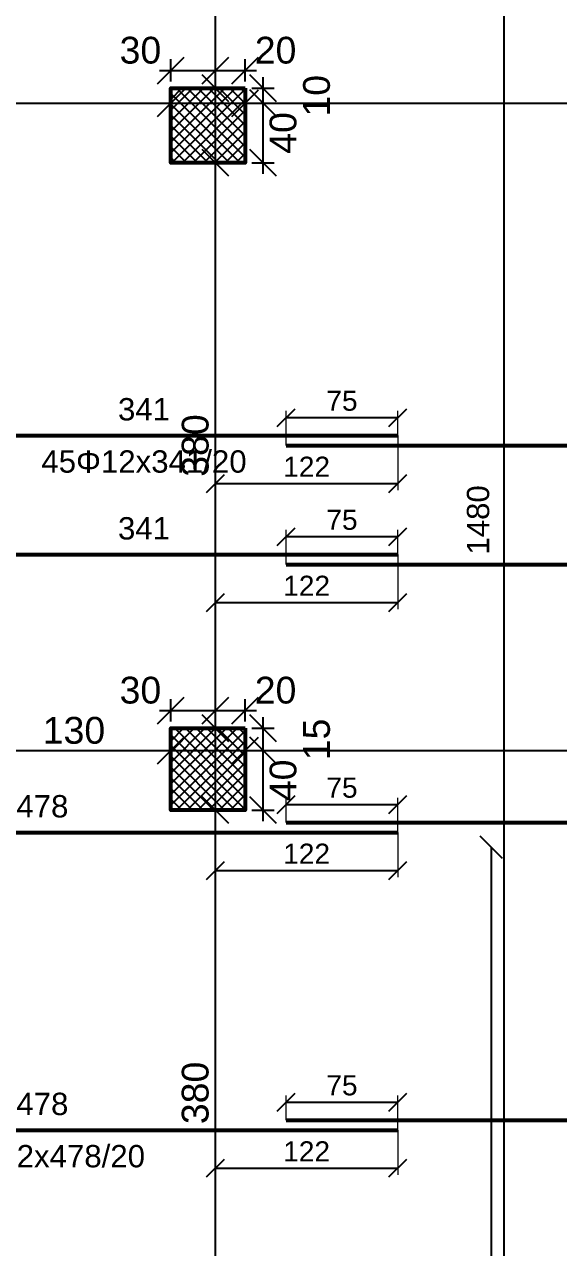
# Model space of a CAD drawing. Header units: millimetres. Extents: x -404 to 6018, y -5139 to 7890.
# Drawn here: x 877 to 1235, y 1626 to 2448 of the extents above; entities that cross this region are included whole.
import ezdxf
from ezdxf.enums import TextEntityAlignment as Align

# ---------------------------------------------------------------- set-up
doc = ezdxf.new("R2010")
doc.units = ezdxf.units.MM
doc.linetypes.add('ZWCAD_ISO04W100', pattern=[30.5, 24, -3, 0.5, -3])
doc.layers.add('AXIS LINES', color=255, linetype='ZWCAD_ISO04W100', lineweight=13)
doc.layers.add('COLUMN', color=140, linetype='Continuous', lineweight=53)
for name, color, linetype in [('FW_COLUMN_HATCH', 8, 'Continuous'), ('FW_DIM', 7, 'Continuous'), ('REB_BOT_MESH_X', 5, 'Continuous'), ('REB_BOT_MESH_X_AXDIM', 5, 'Continuous'), ('REB_BOT_MESH_X_LAP', 5, 'Continuous'), ('REB_BOT_MESH_X_RANGE', 5, 'Continuous'), ('REB_BOT_MESH_X_TEXT', 5, 'Continuous')]:
    doc.layers.add(name, color=color, linetype=linetype)
doc.styles.add('REBAR_TXT', font='arial.ttf')
doc.styles.get("Standard").update_dxf_attribs({"font": 'arial.ttf'})
doc.dimstyles.new('FW_DIM', dxfattribs={"dimtxt": 18, "dimasz": 9, "dimexe": 7.5, "dimexo": 4.5, "dimgap": 4.5, "dimtad": 1, "dimdec": 0, "dimtxsty": 'Standard', "dimtsz": 9, "dimcen": 2.5, "dimdle": 7.5, "dimclrd": 256, "dimclre": 256, "dimclrt": 7, "dimazin": 3, "dimtfac": 1, "dimtmove": 2, "dimatfit": 3})
doc.dimstyles.new('REBAR LAP', dxfattribs={"dimtxt": 13.5, "dimasz": 2.5, "dimexe": 4.5, "dimexo": 0, "dimgap": 4.5, "dimtad": 1, "dimdec": 0, "dimtxsty": 'Standard', "dimtsz": 6, "dimcen": 2.5, "dimclrd": 6, "dimclre": 6, "dimclrt": 7, "dimazin": 3, "dimtfac": 1, "dimtmove": 2, "dimatfit": 3, "dimlwd": 25, "dimlwe": 18})
doc.dimstyles.new('REBAR M-200', dxfattribs={"dimtxt": 15, "dimasz": 15, "dimexe": 25, "dimexo": 12.5, "dimgap": 10, "dimtad": 1, "dimdec": 0, "dimtxsty": 'Standard', "dimblk": 'NONE', "dimcen": 50, "dimse1": 1, "dimse2": 1, "dimclrd": 6, "dimclre": 6, "dimclrt": 7, "dimazin": 3, "dimtfac": 1, "dimtmove": 2, "dimatfit": 3, "dimldrblk": 'NONE', "dimlwd": 53})
doc.dimstyles.new('REBAR RANGE', dxfattribs={"dimtxt": 15, "dimasz": 2.5, "dimexe": 0, "dimexo": 0, "dimgap": 10, "dimtad": 1, "dimdec": 0, "dimtxsty": 'Standard', "dimtsz": 7.5, "dimcen": 2.5, "dimse1": 1, "dimse2": 1, "dimclrd": 6, "dimclre": 6, "dimclrt": 7, "dimazin": 3, "dimtfac": 1, "dimtmove": 2, "dimatfit": 3, "dimlwd": 25})

# ---------------------------------------------------------------- blocks, each defined once
blk = doc.blocks.new('*D268')
at = {"color": 6, "lineweight": 53}
blk.add_line((650, 1705), (1127.5, 1705), dxfattribs=at)
at = {"layer": 'Defpoints'}
for p in [(650, 1705), (650, 1705), (1127.5, 1705)]:
    blk.add_point(p, dxfattribs=at)
at = {"layer": 'REB_BOT_MESH_X', "color": 7, "insert": (888.75, 1722.5), "char_height": 15, "attachment_point": 5}
blk.add_mtext('478', dxfattribs=at)
blk = doc.blocks.new('_NONE')
blk = doc.blocks.new('*D269')
at = {"color": 6, "lineweight": 53}
blk.add_line((1052.5, 1711.75), (1638.5, 1711.75), dxfattribs=at)
at = {"layer": 'Defpoints'}
for p in [(1052.5, 1711.75), (1052.5, 1711.75), (1638.5, 1711.75)]:
    blk.add_point(p, dxfattribs=at)
at = {"layer": 'REB_BOT_MESH_X', "color": 7, "insert": (1345.5, 1729.25), "char_height": 15, "attachment_point": 5}
blk.add_mtext('586', dxfattribs=at)
blk = doc.blocks.new('_Oblique')
at = {"color": 0, "linetype": 'ByBlock', "lineweight": -2}
blk.add_line((-0.5, -0.5), (0.5, 0.5), dxfattribs=at)
blk = doc.blocks.new('*D271')
at = {"color": 6, "lineweight": 18}
for p, q in [((1052.5, 1711.75), (1052.5, 1728.25)), ((1127.5, 1705), (1127.5, 1728.25))]:
    blk.add_line(p, q, dxfattribs=at)
at = {"color": 6, "lineweight": 25}
blk.add_line((1052.5, 1723.75), (1127.5, 1723.75), dxfattribs=at)
at = {"layer": 'Defpoints'}
for p in [(1052.5, 1723.75), (1052.5, 1711.75), (1127.5, 1705)]:
    blk.add_point(p, dxfattribs=at)
at = {"layer": 'REB_BOT_MESH_X_LAP', "color": 6, "xscale": 12, "yscale": 12}
for p in [(1052.5, 1723.75), (1127.5, 1723.75)]:
    blk.add_blockref('_OBLIQUE', p, dxfattribs=at)
at = {"layer": 'REB_BOT_MESH_X_LAP', "color": 7, "insert": (1090, 1735), "char_height": 13.5, "attachment_point": 5}
blk.add_mtext('75', dxfattribs=at)
blk = doc.blocks.new('*D272')
at = {"color": 6, "lineweight": 18}
for p, q in [((1005, 1705), (1005, 1675)), ((1127.5, 1705), (1127.5, 1675))]:
    blk.add_line(p, q, dxfattribs=at)
at = {"color": 6, "lineweight": 25}
blk.add_line((1005, 1679.5), (1127.5, 1679.5), dxfattribs=at)
at = {"layer": 'Defpoints'}
for p in [(1005, 1705), (1127.5, 1705), (1005, 1679.5)]:
    blk.add_point(p, dxfattribs=at)
at = {"layer": 'REB_BOT_MESH_X_AXDIM', "color": 6, "xscale": 12, "yscale": 12}
for p in [(1005, 1679.5), (1127.5, 1679.5)]:
    blk.add_blockref('_OBLIQUE', p, dxfattribs=at)
at = {"layer": 'REB_BOT_MESH_X_AXDIM', "color": 7, "insert": (1066.25, 1690.75), "char_height": 13.5, "attachment_point": 5}
blk.add_mtext('122', dxfattribs=at)
blk = doc.blocks.new('*D293')
at = {"color": 6, "lineweight": 53}
blk.add_line((786.5, 2171.75), (1127.5, 2171.75), dxfattribs=at)
at = {"layer": 'Defpoints'}
for p in [(786.5, 2171.75), (786.5, 2171.75), (1127.5, 2171.75)]:
    blk.add_point(p, dxfattribs=at)
at = {"layer": 'REB_BOT_MESH_X', "color": 7, "insert": (957, 2189.25), "char_height": 15, "attachment_point": 5}
blk.add_mtext('341', dxfattribs=at)
blk = doc.blocks.new('*D294')
at = {"color": 6, "lineweight": 53}
blk.add_line((1052.5, 2165), (1638.5, 2165), dxfattribs=at)
at = {"layer": 'Defpoints'}
for p in [(1052.5, 2165), (1052.5, 2165), (1638.5, 2165)]:
    blk.add_point(p, dxfattribs=at)
at = {"layer": 'REB_BOT_MESH_X', "color": 7, "insert": (1345.5, 2182.5), "char_height": 15, "attachment_point": 5}
blk.add_mtext('586', dxfattribs=at)
blk = doc.blocks.new('*D298')
at = {"color": 6, "lineweight": 18}
for p, q in [((1052.5, 2165), (1052.5, 2188.25)), ((1127.5, 2171.75), (1127.5, 2188.25))]:
    blk.add_line(p, q, dxfattribs=at)
at = {"color": 6, "lineweight": 25}
blk.add_line((1052.5, 2183.75), (1127.5, 2183.75), dxfattribs=at)
at = {"layer": 'Defpoints'}
for p in [(1052.5, 2183.75), (1127.5, 2171.75), (1052.5, 2165)]:
    blk.add_point(p, dxfattribs=at)
at = {"layer": 'REB_BOT_MESH_X_LAP', "color": 6, "xscale": 12, "yscale": 12}
for p in [(1052.5, 2183.75), (1127.5, 2183.75)]:
    blk.add_blockref('_OBLIQUE', p, dxfattribs=at)
at = {"layer": 'REB_BOT_MESH_X_LAP', "color": 7, "insert": (1090, 2195), "char_height": 13.5, "attachment_point": 5}
blk.add_mtext('75', dxfattribs=at)
blk = doc.blocks.new('*D299')
at = {"color": 6, "lineweight": 18}
for p, q in [((1005, 2171.75), (1005, 2135)), ((1127.5, 2171.75), (1127.5, 2135))]:
    blk.add_line(p, q, dxfattribs=at)
at = {"color": 6, "lineweight": 25}
blk.add_line((1005, 2139.5), (1127.5, 2139.5), dxfattribs=at)
at = {"layer": 'Defpoints'}
for p in [(1005, 2171.75), (1127.5, 2171.75), (1005, 2139.5)]:
    blk.add_point(p, dxfattribs=at)
at = {"layer": 'REB_BOT_MESH_X_AXDIM', "color": 6, "xscale": 12, "yscale": 12}
for p in [(1005, 2139.5), (1127.5, 2139.5)]:
    blk.add_blockref('_OBLIQUE', p, dxfattribs=at)
at = {"layer": 'REB_BOT_MESH_X_AXDIM', "color": 7, "insert": (1066.25, 2150.75), "char_height": 13.5, "attachment_point": 5}
blk.add_mtext('122', dxfattribs=at)
blk = doc.blocks.new('*D337')
at = {"color": 6, "lineweight": 53}
blk.add_line((786.5, 2091.75), (1127.5, 2091.75), dxfattribs=at)
at = {"layer": 'Defpoints'}
for p in [(786.5, 2091.75), (786.5, 2091.75), (1127.5, 2091.75)]:
    blk.add_point(p, dxfattribs=at)
at = {"layer": 'REB_BOT_MESH_X', "color": 7, "insert": (957, 2109.25), "char_height": 15, "attachment_point": 5}
blk.add_mtext('341', dxfattribs=at)
blk = doc.blocks.new('*D338')
at = {"color": 6, "lineweight": 53}
blk.add_line((1052.5, 2085), (1638.5, 2085), dxfattribs=at)
at = {"layer": 'Defpoints'}
for p in [(1052.5, 2085), (1052.5, 2085), (1638.5, 2085)]:
    blk.add_point(p, dxfattribs=at)
at = {"layer": 'REB_BOT_MESH_X', "color": 7, "insert": (1345.5, 2102.5), "char_height": 15, "attachment_point": 5}
blk.add_mtext('586', dxfattribs=at)
blk = doc.blocks.new('*D342')
at = {"color": 6, "lineweight": 18}
for p, q in [((1052.5, 2085), (1052.5, 2108.25)), ((1127.5, 2091.75), (1127.5, 2108.25))]:
    blk.add_line(p, q, dxfattribs=at)
at = {"color": 6, "lineweight": 25}
blk.add_line((1052.5, 2103.75), (1127.5, 2103.75), dxfattribs=at)
at = {"layer": 'Defpoints'}
for p in [(1052.5, 2103.75), (1127.5, 2091.75), (1052.5, 2085)]:
    blk.add_point(p, dxfattribs=at)
at = {"layer": 'REB_BOT_MESH_X_LAP', "color": 6, "xscale": 12, "yscale": 12}
for p in [(1052.5, 2103.75), (1127.5, 2103.75)]:
    blk.add_blockref('_OBLIQUE', p, dxfattribs=at)
at = {"layer": 'REB_BOT_MESH_X_LAP', "color": 7, "insert": (1090, 2115), "char_height": 13.5, "attachment_point": 5}
blk.add_mtext('75', dxfattribs=at)
blk = doc.blocks.new('*D343')
at = {"color": 6, "lineweight": 18}
for p, q in [((1005, 2091.75), (1005, 2055)), ((1127.5, 2091.75), (1127.5, 2055))]:
    blk.add_line(p, q, dxfattribs=at)
at = {"color": 6, "lineweight": 25}
blk.add_line((1005, 2059.5), (1127.5, 2059.5), dxfattribs=at)
at = {"layer": 'Defpoints'}
for p in [(1005, 2091.75), (1127.5, 2091.75), (1005, 2059.5)]:
    blk.add_point(p, dxfattribs=at)
at = {"layer": 'REB_BOT_MESH_X_AXDIM', "color": 6, "xscale": 12, "yscale": 12}
for p in [(1005, 2059.5), (1127.5, 2059.5)]:
    blk.add_blockref('_OBLIQUE', p, dxfattribs=at)
at = {"layer": 'REB_BOT_MESH_X_AXDIM', "color": 7, "insert": (1066.25, 2070.75), "char_height": 13.5, "attachment_point": 5}
blk.add_mtext('122', dxfattribs=at)
blk = doc.blocks.new('*D412')
at = {"color": 6, "lineweight": 53}
blk.add_line((650, 1905), (1127.5, 1905), dxfattribs=at)
at = {"layer": 'Defpoints'}
for p in [(650, 1905), (650, 1905), (1127.5, 1905)]:
    blk.add_point(p, dxfattribs=at)
at = {"layer": 'REB_BOT_MESH_X', "color": 7, "insert": (888.75, 1922.5), "char_height": 15, "attachment_point": 5}
blk.add_mtext('478', dxfattribs=at)
blk = doc.blocks.new('*D413')
at = {"color": 6, "lineweight": 53}
blk.add_line((1052.5, 1911.75), (1638.5, 1911.75), dxfattribs=at)
at = {"layer": 'Defpoints'}
for p in [(1052.5, 1911.75), (1052.5, 1911.75), (1638.5, 1911.75)]:
    blk.add_point(p, dxfattribs=at)
at = {"layer": 'REB_BOT_MESH_X', "color": 7, "insert": (1345.5, 1929.25), "char_height": 15, "attachment_point": 5}
blk.add_mtext('586', dxfattribs=at)
blk = doc.blocks.new('*D415')
at = {"color": 6, "lineweight": 18}
for p, q in [((1052.5, 1911.75), (1052.5, 1928.25)), ((1127.5, 1905), (1127.5, 1928.25))]:
    blk.add_line(p, q, dxfattribs=at)
at = {"color": 6, "lineweight": 25}
blk.add_line((1052.5, 1923.75), (1127.5, 1923.75), dxfattribs=at)
at = {"layer": 'Defpoints'}
for p in [(1052.5, 1923.75), (1052.5, 1911.75), (1127.5, 1905)]:
    blk.add_point(p, dxfattribs=at)
at = {"layer": 'REB_BOT_MESH_X_LAP', "color": 6, "xscale": 12, "yscale": 12}
for p in [(1052.5, 1923.75), (1127.5, 1923.75)]:
    blk.add_blockref('_OBLIQUE', p, dxfattribs=at)
at = {"layer": 'REB_BOT_MESH_X_LAP', "color": 7, "insert": (1090, 1935), "char_height": 13.5, "attachment_point": 5}
blk.add_mtext('75', dxfattribs=at)
blk = doc.blocks.new('*D416')
at = {"color": 6, "lineweight": 18}
for p, q in [((1005, 1905), (1005, 1875)), ((1127.5, 1905), (1127.5, 1875))]:
    blk.add_line(p, q, dxfattribs=at)
at = {"color": 6, "lineweight": 25}
blk.add_line((1005, 1879.5), (1127.5, 1879.5), dxfattribs=at)
at = {"layer": 'Defpoints'}
for p in [(1005, 1905), (1127.5, 1905), (1005, 1879.5)]:
    blk.add_point(p, dxfattribs=at)
at = {"layer": 'REB_BOT_MESH_X_AXDIM', "color": 6, "xscale": 12, "yscale": 12}
for p in [(1005, 1879.5), (1127.5, 1879.5)]:
    blk.add_blockref('_OBLIQUE', p, dxfattribs=at)
at = {"layer": 'REB_BOT_MESH_X_AXDIM', "color": 7, "insert": (1066.25, 1890.75), "char_height": 13.5, "attachment_point": 5}
blk.add_mtext('122', dxfattribs=at)
blk = doc.blocks.new('*D469')
at = {"color": 6, "lineweight": 25}
blk.add_line((1199, 1375), (1199, 2855), dxfattribs=at)
at = {"layer": 'Defpoints'}
for p in [(1199, 2855), (1199, 1375), (1199, 1375)]:
    blk.add_point(p, dxfattribs=at)
at = {"layer": 'REB_BOT_MESH_X_RANGE', "color": 6, "xscale": 15, "yscale": 15, "rotation": 90}
for p in [(1199, 2855), (1199, 1375)]:
    blk.add_blockref('_OBLIQUE', p, dxfattribs=at)
at = {"layer": 'REB_BOT_MESH_X_RANGE', "color": 7, "insert": (1181.5, 2115), "char_height": 15, "attachment_point": 5, "rotation": 90}
blk.add_mtext('1480', dxfattribs=at)
blk = doc.blocks.new('*D499')
at = {"color": 6, "lineweight": 25}
blk.add_line((1190.375, -199.90001), (1190.375, 1895), dxfattribs=at)
at = {"layer": 'Defpoints'}
for p in [(1190.375, 1895), (1190.375, -199.90001), (1190.375, -199.90001)]:
    blk.add_point(p, dxfattribs=at)
at = {"layer": 'REB_BOT_MESH_X_RANGE', "color": 6, "xscale": 15, "yscale": 15, "rotation": 90}
for p in [(1190.375, 1895), (1190.375, -199.90001)]:
    blk.add_blockref('_OBLIQUE', p, dxfattribs=at)
at = {"layer": 'REB_BOT_MESH_X_RANGE', "color": 7, "insert": (1172.875, 847.549995), "char_height": 15, "attachment_point": 5, "rotation": 90}
blk.add_mtext('2095', dxfattribs=at)
blk = doc.blocks.new('*D534')
for p, q in [((975, 2409.5), (975, 2424.5)), ((1005, 2409.5), (1005, 2424.5)), ((967.5, 2417), (1012.5, 2417))]:
    blk.add_line(p, q)
at = {"layer": 'Defpoints'}
for p in [(975, 2417), (975, 2405), (1005, 2405)]:
    blk.add_point(p, dxfattribs=at)
at = {"layer": 'FW_DIM', "xscale": 18, "yscale": 18}
for p in [(975, 2417), (1005, 2417)]:
    blk.add_blockref('_OBLIQUE', p, dxfattribs=at)
at = {"layer": 'FW_DIM', "color": 7, "insert": (954.6, 2430.5), "char_height": 18, "attachment_point": 5}
blk.add_mtext('30', dxfattribs=at)
blk = doc.blocks.new('*D535')
for p, q in [((1005, 2409.5), (1005, 2424.5)), ((1025, 2409.5), (1025, 2424.5)), ((997.5, 2417), (1032.5, 2417))]:
    blk.add_line(p, q)
at = {"layer": 'Defpoints'}
for p in [(1005, 2417), (1005, 2405), (1025, 2405)]:
    blk.add_point(p, dxfattribs=at)
at = {"layer": 'FW_DIM', "xscale": 18, "yscale": 18}
for p in [(1005, 2417), (1025, 2417)]:
    blk.add_blockref('_OBLIQUE', p, dxfattribs=at)
at = {"layer": 'FW_DIM', "color": 7, "insert": (1045.4, 2430.5), "char_height": 18, "attachment_point": 5}
blk.add_mtext('20', dxfattribs=at)
blk = doc.blocks.new('*D536')
for p, q in [((1037, 2347.5), (1037, 2402.5)), ((1029.5, 2395), (1044.5, 2395)), ((1029.5, 2355), (1044.5, 2355))]:
    blk.add_line(p, q)
at = {"layer": 'Defpoints'}
for p in [(1025, 2395), (1025, 2355), (1037, 2355)]:
    blk.add_point(p, dxfattribs=at)
at = {"layer": 'FW_DIM', "xscale": 18, "yscale": 18, "rotation": 90}
for p in [(1037, 2395), (1037, 2355)]:
    blk.add_blockref('_OBLIQUE', p, dxfattribs=at)
at = {"layer": 'FW_DIM', "color": 7, "insert": (1050.5, 2375), "char_height": 18, "attachment_point": 5, "rotation": 90}
blk.add_mtext('40', dxfattribs=at)
blk = doc.blocks.new('*D537')
for p, q in [((1037, 2387.5), (1037, 2412.5)), ((1029.5, 2405), (1044.5, 2405)), ((1029.5, 2395), (1044.5, 2395))]:
    blk.add_line(p, q)
at = {"layer": 'Defpoints'}
for p in [(1025, 2405), (1025, 2395), (1037, 2395)]:
    blk.add_point(p, dxfattribs=at)
at = {"layer": 'FW_DIM', "xscale": 18, "yscale": 18, "rotation": 90}
for p in [(1037, 2405), (1037, 2395)]:
    blk.add_blockref('_OBLIQUE', p, dxfattribs=at)
at = {"layer": 'FW_DIM', "color": 7, "insert": (1073, 2400), "char_height": 18, "attachment_point": 5, "rotation": 90}
blk.add_mtext('10', dxfattribs=at)
blk = doc.blocks.new('*D546')
for p, q in [((975, 1979.5), (975, 1994.5)), ((1005, 1979.5), (1005, 1994.5)), ((967.5, 1987), (1012.5, 1987))]:
    blk.add_line(p, q)
at = {"layer": 'Defpoints'}
for p in [(975, 1987), (975, 1975), (1005, 1975)]:
    blk.add_point(p, dxfattribs=at)
at = {"layer": 'FW_DIM', "xscale": 18, "yscale": 18}
for p in [(975, 1987), (1005, 1987)]:
    blk.add_blockref('_OBLIQUE', p, dxfattribs=at)
at = {"layer": 'FW_DIM', "color": 7, "insert": (954.6, 2000.5), "char_height": 18, "attachment_point": 5}
blk.add_mtext('30', dxfattribs=at)
blk = doc.blocks.new('*D547')
for p, q in [((1005, 1979.5), (1005, 1994.5)), ((1025, 1979.5), (1025, 1994.5)), ((997.5, 1987), (1032.5, 1987))]:
    blk.add_line(p, q)
at = {"layer": 'Defpoints'}
for p in [(1005, 1987), (1005, 1975), (1025, 1975)]:
    blk.add_point(p, dxfattribs=at)
at = {"layer": 'FW_DIM', "xscale": 18, "yscale": 18}
for p in [(1005, 1987), (1025, 1987)]:
    blk.add_blockref('_OBLIQUE', p, dxfattribs=at)
at = {"layer": 'FW_DIM', "color": 7, "insert": (1045.4, 2000.5), "char_height": 18, "attachment_point": 5}
blk.add_mtext('20', dxfattribs=at)
blk = doc.blocks.new('*D548')
for p, q in [((1037, 1912.5), (1037, 1967.5)), ((1029.5, 1960), (1044.5, 1960)), ((1029.5, 1920), (1044.5, 1920))]:
    blk.add_line(p, q)
at = {"layer": 'Defpoints'}
for p in [(1025, 1960), (1025, 1920), (1037, 1920)]:
    blk.add_point(p, dxfattribs=at)
at = {"layer": 'FW_DIM', "xscale": 18, "yscale": 18, "rotation": 90}
for p in [(1037, 1960), (1037, 1920)]:
    blk.add_blockref('_OBLIQUE', p, dxfattribs=at)
at = {"layer": 'FW_DIM', "color": 7, "insert": (1050.5, 1940), "char_height": 18, "attachment_point": 5, "rotation": 90}
blk.add_mtext('40', dxfattribs=at)
blk = doc.blocks.new('*D549')
for p, q in [((1037, 1952.5), (1037, 1982.5)), ((1029.5, 1975), (1044.5, 1975)), ((1029.5, 1960), (1044.5, 1960))]:
    blk.add_line(p, q)
at = {"layer": 'Defpoints'}
for p in [(1025, 1975), (1025, 1960), (1037, 1960)]:
    blk.add_point(p, dxfattribs=at)
at = {"layer": 'FW_DIM', "xscale": 18, "yscale": 18, "rotation": 90}
for p in [(1037, 1975), (1037, 1960)]:
    blk.add_blockref('_OBLIQUE', p, dxfattribs=at)
at = {"layer": 'FW_DIM', "color": 7, "insert": (1073, 1967.5), "char_height": 18, "attachment_point": 5, "rotation": 90}
blk.add_mtext('15', dxfattribs=at)
blk = doc.blocks.new('*D607')
for p, q in [((844.90001, 1964.5), (844.90001, 1967.5)), ((975, 1964.5), (975, 1967.5)), ((837.40001, 1960), (982.5, 1960))]:
    blk.add_line(p, q)
at = {"layer": 'Defpoints'}
for p in [(844.90001, 1960), (844.90001, 1960), (975, 1960)]:
    blk.add_point(p, dxfattribs=at)
at = {"layer": 'FW_DIM', "xscale": 18, "yscale": 18}
for p in [(844.90001, 1960), (975, 1960)]:
    blk.add_blockref('_OBLIQUE', p, dxfattribs=at)
at = {"layer": 'FW_DIM', "color": 7, "insert": (909.950005, 1973.5), "char_height": 18, "attachment_point": 5}
blk.add_mtext('130', dxfattribs=at)
blk = doc.blocks.new('*D608')
for p, q in [((975, 1964.5), (975, 1967.5)), ((1025, 1964.5), (1025, 1967.5)), ((967.5, 1960), (1032.5, 1960))]:
    blk.add_line(p, q)
at = {"layer": 'Defpoints'}
for p in [(975, 1960), (975, 1960), (1025, 1960)]:
    blk.add_point(p, dxfattribs=at)
at = {"layer": 'FW_DIM', "xscale": 18, "yscale": 18}
for p in [(975, 1960), (1025, 1960)]:
    blk.add_blockref('_OBLIQUE', p, dxfattribs=at)
blk = doc.blocks.new('*D609')
for p, q in [((1025, 1964.5), (1025, 1967.5)), ((1590, 1964.5), (1590, 1967.5)), ((1017.5, 1960), (1597.5, 1960))]:
    blk.add_line(p, q)
at = {"layer": 'Defpoints'}
for p in [(1025, 1960), (1025, 1960), (1590, 1960)]:
    blk.add_point(p, dxfattribs=at)
at = {"layer": 'FW_DIM', "xscale": 18, "yscale": 18}
for p in [(1025, 1960), (1590, 1960)]:
    blk.add_blockref('_OBLIQUE', p, dxfattribs=at)
at = {"layer": 'FW_DIM', "color": 7, "insert": (1307.5, 1973.5), "char_height": 18, "attachment_point": 5}
blk.add_mtext('565', dxfattribs=at)
blk = doc.blocks.new('*D613')
for p, q in [((460, 2399.5), (460, 2402.5)), ((975, 2399.5), (975, 2402.5)), ((452.5, 2395), (982.5, 2395))]:
    blk.add_line(p, q)
at = {"layer": 'Defpoints'}
for p in [(460, 2395), (460, 2395), (975, 2395)]:
    blk.add_point(p, dxfattribs=at)
at = {"layer": 'FW_DIM', "xscale": 18, "yscale": 18}
for p in [(460, 2395), (975, 2395)]:
    blk.add_blockref('_OBLIQUE', p, dxfattribs=at)
at = {"layer": 'FW_DIM', "color": 7, "insert": (717.5, 2408.5), "char_height": 18, "attachment_point": 5}
blk.add_mtext('515', dxfattribs=at)
blk = doc.blocks.new('*D614')
for p, q in [((975, 2399.5), (975, 2402.5)), ((1025, 2399.5), (1025, 2402.5)), ((967.5, 2395), (1032.5, 2395))]:
    blk.add_line(p, q)
at = {"layer": 'Defpoints'}
for p in [(975, 2395), (975, 2395), (1025, 2395)]:
    blk.add_point(p, dxfattribs=at)
at = {"layer": 'FW_DIM', "xscale": 18, "yscale": 18}
for p in [(975, 2395), (1025, 2395)]:
    blk.add_blockref('_OBLIQUE', p, dxfattribs=at)
blk = doc.blocks.new('*D615')
for p, q in [((1025, 2399.5), (1025, 2402.5)), ((1630, 2399.5), (1630, 2402.5)), ((1017.5, 2395), (1637.5, 2395))]:
    blk.add_line(p, q)
at = {"layer": 'Defpoints'}
for p in [(1025, 2395), (1025, 2395), (1630, 2395)]:
    blk.add_point(p, dxfattribs=at)
at = {"layer": 'FW_DIM', "xscale": 18, "yscale": 18}
for p in [(1025, 2395), (1630, 2395)]:
    blk.add_blockref('_OBLIQUE', p, dxfattribs=at)
at = {"layer": 'FW_DIM', "color": 7, "insert": (1327.5, 2408.5), "char_height": 18, "attachment_point": 5}
blk.add_mtext('605', dxfattribs=at)
blk = doc.blocks.new('*D653')
for p, q in [((1005, 1532.5), (1005, 1927.5)), ((1000.5, 1920), (997.5, 1920)), ((1000.5, 1540), (997.5, 1540))]:
    blk.add_line(p, q)
at = {"layer": 'Defpoints'}
for p in [(1005, 1920), (1005, 1540), (1005, 1540)]:
    blk.add_point(p, dxfattribs=at)
at = {"layer": 'FW_DIM', "xscale": 18, "yscale": 18, "rotation": 90}
for p in [(1005, 1920), (1005, 1540)]:
    blk.add_blockref('_OBLIQUE', p, dxfattribs=at)
at = {"layer": 'FW_DIM', "color": 7, "insert": (991.5, 1730), "char_height": 18, "attachment_point": 5, "rotation": 90}
blk.add_mtext('380', dxfattribs=at)
blk = doc.blocks.new('*D654')
for p, q in [((1005, 1912.5), (1005, 1982.5)), ((1000.5, 1975), (997.5, 1975)), ((1000.5, 1920), (997.5, 1920))]:
    blk.add_line(p, q)
at = {"layer": 'Defpoints'}
for p in [(1005, 1975), (1005, 1920), (1005, 1920)]:
    blk.add_point(p, dxfattribs=at)
at = {"layer": 'FW_DIM', "xscale": 18, "yscale": 18, "rotation": 90}
for p in [(1005, 1975), (1005, 1920)]:
    blk.add_blockref('_OBLIQUE', p, dxfattribs=at)
blk = doc.blocks.new('*D655')
for p, q in [((1005, 1967.5), (1005, 2362.5)), ((1000.5, 2355), (997.5, 2355)), ((1000.5, 1975), (997.5, 1975))]:
    blk.add_line(p, q)
at = {"layer": 'Defpoints'}
for p in [(1005, 2355), (1005, 1975), (1005, 1975)]:
    blk.add_point(p, dxfattribs=at)
at = {"layer": 'FW_DIM', "xscale": 18, "yscale": 18, "rotation": 90}
for p in [(1005, 2355), (1005, 1975)]:
    blk.add_blockref('_OBLIQUE', p, dxfattribs=at)
at = {"layer": 'FW_DIM', "color": 7, "insert": (991.5, 2165), "char_height": 18, "attachment_point": 5, "rotation": 90}
blk.add_mtext('380', dxfattribs=at)
blk = doc.blocks.new('*D656')
for p, q in [((1005, 2347.5), (1005, 2412.5)), ((1000.5, 2405), (997.5, 2405)), ((1000.5, 2355), (997.5, 2355))]:
    blk.add_line(p, q)
at = {"layer": 'Defpoints'}
for p in [(1005, 2405), (1005, 2355), (1005, 2355)]:
    blk.add_point(p, dxfattribs=at)
at = {"layer": 'FW_DIM', "xscale": 18, "yscale": 18, "rotation": 90}
for p in [(1005, 2405), (1005, 2355)]:
    blk.add_blockref('_OBLIQUE', p, dxfattribs=at)
blk = doc.blocks.new('*D657')
for p, q in [((1005, 2397.5), (1005, 2567.5)), ((1000.5, 2560), (997.5, 2560)), ((1000.5, 2405), (997.5, 2405))]:
    blk.add_line(p, q)
at = {"layer": 'Defpoints'}
for p in [(1005, 2560), (1005, 2405), (1005, 2405)]:
    blk.add_point(p, dxfattribs=at)
at = {"layer": 'FW_DIM', "xscale": 18, "yscale": 18, "rotation": 90}
for p in [(1005, 2560), (1005, 2405)]:
    blk.add_blockref('_OBLIQUE', p, dxfattribs=at)
at = {"layer": 'FW_DIM', "color": 7, "insert": (991.5, 2482.5), "char_height": 18, "attachment_point": 5, "rotation": 90}
blk.add_mtext('155', dxfattribs=at)

msp = doc.modelspace()

# ---------------------------------------------------------------- hatches: boundary and pattern name
at = {"layer": 'FW_COLUMN_HATCH'}
h = msp.add_hatch(dxfattribs=at)
h.set_pattern_fill('ANSI37', scale=1.6)
h.paths.add_polyline_path([(1025, 2405), (1025, 2355), (975, 2355), (975, 2405), (1025, 2405), (1025, 2405)])
h = msp.add_hatch(dxfattribs=at)
h.set_pattern_fill('ANSI37', scale=1.6)
h.paths.add_polyline_path([(1025, 1975), (1025, 1920), (975, 1920), (975, 1975), (1025, 1975)])

# ---------------------------------------------------------------- linework, layer by layer
at = {"layer": 'AXIS LINES', "color": 0, "ltscale": 3}
for points in [[(1005, 3140.04), (1005, -400.07)], [(-282.57, 2395), (2132.41, 2395)], [(-282.57, 1960), (2132.41, 1960)]]:
    msp.add_lwpolyline(points, dxfattribs=at)
at = {"layer": 'COLUMN', "ltscale": 0.08}
for points in [[(1025, 2405), (1025, 2355), (975, 2355), (975, 2405), (1025, 2405)], [(1025, 1975), (1025, 1920), (975, 1920), (975, 1975), (1025, 1975)]]:
    msp.add_lwpolyline(points, dxfattribs=at)

# ---------------------------------------------------------------- texts
at = {"layer": 'REB_BOT_MESH_X_TEXT', "color": 7, "style": 'REBAR_TXT'}
for s, p in [('45Φ12x341/20', (957, 2161.75)), ('24Φ12x478/20', (888.75, 1695))]:
    msp.add_text(s, height=15, dxfattribs=at).set_placement(p, align=Align.TOP_CENTER)

# ---------------------------------------------------------------- dimensions: what is measured, and where the dimension line sits
at = {"layer": 'FW_DIM'}
for base, p1, p2, text, picture, middle in [((1005, 2405), (1005, 2405), (1005, 2560), '155', '*D657', (991.5, 2482.5)), ((1005, 2355), (1005, 2355), (1005, 2405), ' ', '*D656', (1005, 2380)), ((1037, 2395), (1025, 2395), (1025, 2405), '10', '*D537', (1073, 2400)), ((1037, 2355), (1025, 2355), (1025, 2395), '40', '*D536', (1050.5, 2375)), ((1005, 1975), (1005, 1975), (1005, 2355), '380', '*D655', (991.5, 2165)), ((1005, 1920), (1005, 1920), (1005, 1975), ' ', '*D654', (1005, 1947.5)), ((1037, 1960), (1025, 1960), (1025, 1975), '15', '*D549', (1073, 1967.5)), ((1037, 1920), (1025, 1920), (1025, 1960), '40', '*D548', (1050.5, 1940)), ((1005, 1540), (1005, 1540), (1005, 1920), '380', '*D653', (991.5, 1730))]:
    dim = msp.add_linear_dim(base=base, p1=p1, p2=p2, angle=90, text=text, dimstyle='FW_DIM', override={"dimtmove": 2}, dxfattribs=at)
    dim.commit()
    dim.dimension.update_dxf_attribs({"geometry": picture, "text_midpoint": middle, "dimtype": 160})
for base, p1, p2, text, picture, middle in [((975, 2417), (975, 2405), (1005, 2405), '30', '*D534', (954.6, 2430.5)), ((1005, 2417), (1005, 2405), (1025, 2405), '20', '*D535', (1045.4, 2430.5)), ((460, 2395), (460, 2395), (975, 2395), '515', '*D613', (717.5, 2408.5)), ((1025, 2395), (1025, 2395), (1630, 2395), '605', '*D615', (1327.5, 2408.5)), ((975, 2395), (975, 2395), (1025, 2395), ' ', '*D614', (1000, 2395)), ((975, 1987), (975, 1975), (1005, 1975), '30', '*D546', (954.6, 2000.5)), ((1005, 1987), (1005, 1975), (1025, 1975), '20', '*D547', (1045.4, 2000.5)), ((844.9, 1960), (844.9, 1960), (975, 1960), '130', '*D607', (909.95, 1973.5)), ((1025, 1960), (1025, 1960), (1590, 1960), '565', '*D609', (1307.5, 1973.5)), ((975, 1960), (975, 1960), (1025, 1960), ' ', '*D608', (1000, 1960))]:
    dim = msp.add_linear_dim(base=base, p1=p1, p2=p2, text=text, dimstyle='FW_DIM', override={"dimtmove": 2}, dxfattribs=at)
    dim.commit()
    dim.dimension.update_dxf_attribs({"geometry": picture, "text_midpoint": middle, "dimtype": 160})
at = {"layer": 'REB_BOT_MESH_X'}
for base, p1, p2, picture, middle in [((786.5, 2171.75), (786.5, 2171.75), (1127.5, 2171.75), '*D293', (957, 2189.25)), ((1052.5, 2165), (1052.5, 2165), (1638.5, 2165), '*D294', (1345.5, 2182.5)), ((786.5, 2091.75), (786.5, 2091.75), (1127.5, 2091.75), '*D337', (957, 2109.25)), ((1052.5, 2085), (1052.5, 2085), (1638.5, 2085), '*D338', (1345.5, 2102.5)), ((650, 1905), (650, 1905), (1127.5, 1905), '*D412', (888.75, 1922.5)), ((1052.5, 1911.75), (1052.5, 1911.75), (1638.5, 1911.75), '*D413', (1345.5, 1929.25)), ((1052.5, 1711.75), (1052.5, 1711.75), (1638.5, 1711.75), '*D269', (1345.5, 1729.25)), ((650, 1705), (650, 1705), (1127.5, 1705), '*D268', (888.75, 1722.5))]:
    dim = msp.add_linear_dim(base=base, p1=p1, p2=p2, dimstyle='REBAR M-200', dxfattribs=at)
    dim.commit()
    dim.dimension.update_dxf_attribs({"geometry": picture, "text_midpoint": middle})
at = {"layer": 'REB_BOT_MESH_X_AXDIM'}
for base, p1, p2, picture, middle in [((1005, 2139.5), (1005, 2171.75), (1127.5, 2171.75), '*D299', (1066.25, 2150.75)), ((1005, 2059.5), (1005, 2091.75), (1127.5, 2091.75), '*D343', (1066.25, 2070.75)), ((1005, 1879.5), (1005, 1905), (1127.5, 1905), '*D416', (1066.25, 1890.75)), ((1005, 1679.5), (1005, 1705), (1127.5, 1705), '*D272', (1066.25, 1690.75))]:
    dim = msp.add_linear_dim(base=base, p1=p1, p2=p2, dimstyle='REBAR LAP', dxfattribs=at)
    dim.commit()
    dim.dimension.update_dxf_attribs({"geometry": picture, "text_midpoint": middle})
at = {"layer": 'REB_BOT_MESH_X_LAP'}
for base, p1, p2, picture, middle in [((1052.5, 2183.75), (1052.5, 2165), (1127.5, 2171.75), '*D298', (1090, 2195)), ((1052.5, 2103.75), (1052.5, 2085), (1127.5, 2091.75), '*D342', (1090, 2115)), ((1052.5, 1923.75), (1052.5, 1911.75), (1127.5, 1905), '*D415', (1090, 1935)), ((1052.5, 1723.75), (1052.5, 1711.75), (1127.5, 1705), '*D271', (1090, 1735))]:
    dim = msp.add_linear_dim(base=base, p1=p1, p2=p2, dimstyle='REBAR LAP', dxfattribs=at)
    dim.commit()
    dim.dimension.update_dxf_attribs({"geometry": picture, "text_midpoint": middle})
at = {"layer": 'REB_BOT_MESH_X_RANGE'}
for base, p1, p2, picture, middle in [((1199, 1375), (1199, 1375), (1199, 2855), '*D469', (1181.5, 2115)), ((1190.38, -199.9), (1190.38, -199.9), (1190.38, 1895), '*D499', (1172.88, 847.55))]:
    dim = msp.add_linear_dim(base=base, p1=p1, p2=p2, angle=90, dimstyle='REBAR RANGE', dxfattribs=at)
    dim.commit()
    dim.dimension.update_dxf_attribs({"geometry": picture, "text_midpoint": middle})

doc.saveas('drawing.dxf')
